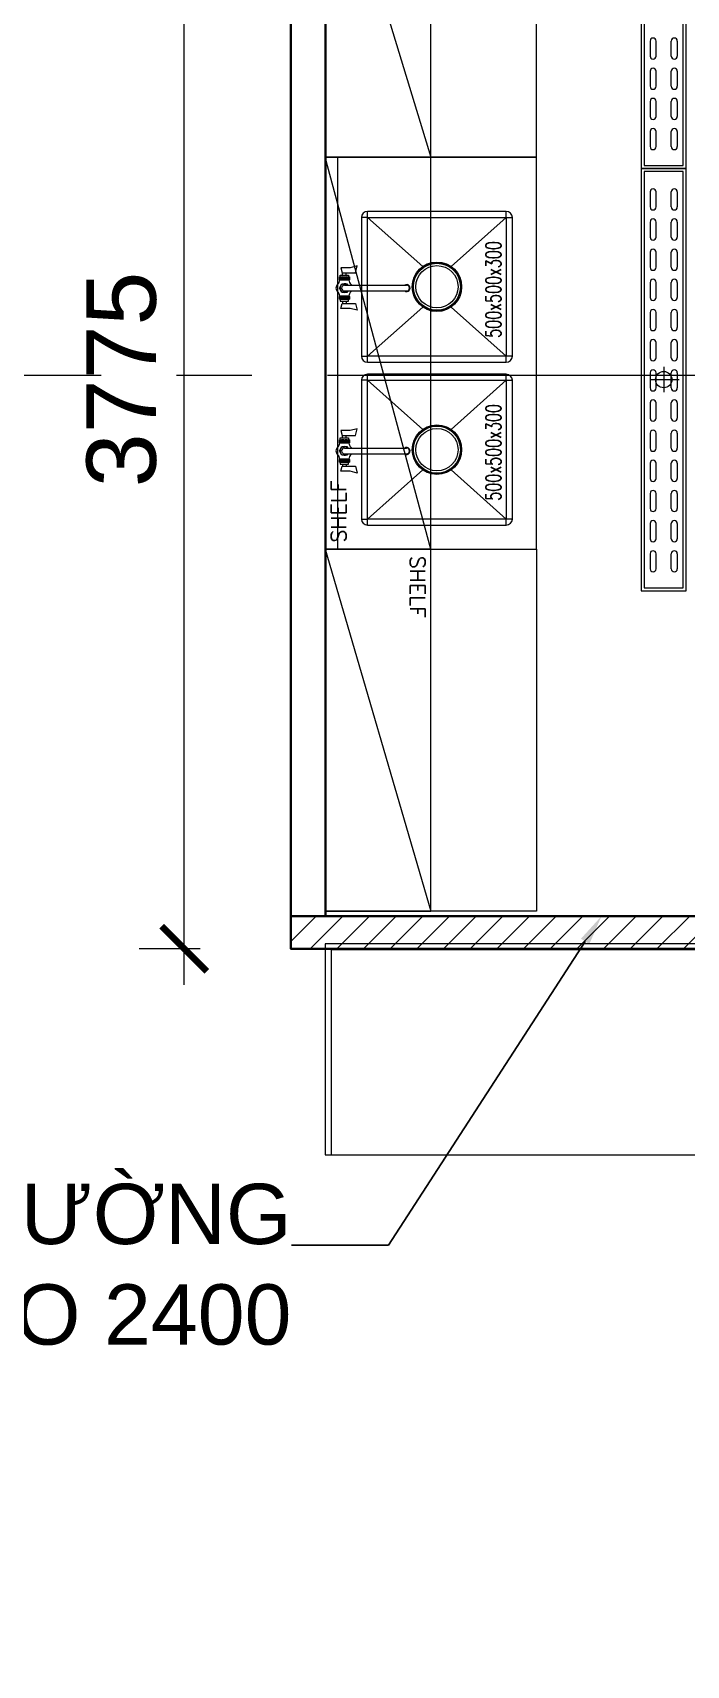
# Model space of a CAD drawing. Header units: millimetres. Extents: x 886808 to 1650903, y -1008069 to 230892.
# Drawn here: x 940213 to 942379, y -368177 to -362764 of the extents above; entities that cross this region are included whole.
import ezdxf
from ezdxf import colors
from ezdxf.entities.mleader import LeaderData, LeaderLine
from ezdxf.math import Vec2, Vec3

# ---------------------------------------------------------------- set-up
doc = ezdxf.new("R2010")
doc.units = ezdxf.units.MM
doc.linetypes.add('CENTER', pattern=[2, 1.25, -0.25, 0.25, -0.25])
doc.layers.get('0').update_dxf_attribs({"lineweight": 0})
for name, color, linetype, lineweight in [('01- NET TUONG- 242', 242, 'Continuous', 40), ('8l NET TO', 8, 'Continuous', 9), ('A_Dim', 8, 'Continuous', 5), ('HACTH', 8, 'Continuous', 0), ('hatch', 250, 'Continuous', 0), ('I-FURN', 252, 'Continuous', 5)]:
    doc.layers.add(name, color=color, linetype=linetype, lineweight=lineweight)
doc.layers.add('DS_Hatch', color=8, linetype='Continuous')
doc.styles.add('ADP_HC_vni_HC', font='')
doc.styles.add('MtXpl_simplex8_shx', font='simplex8.shx')
doc.styles.add('TIÊU ĐỀ', font='arial.ttf', dxfattribs={"height": 230})
doc.styles.add('{18b73a54-fa43-428c-adcb-c1c7bbdf2c84}', font='Simplex.shx')
doc.styles.get('ADP_HC_vni_HC').set_extended_font_data('VNI-Helve-Condense')
doc.dimstyles.new('1-100', dxfattribs={"dimtxt": 230, "dimasz": 150, "dimexe": 150, "dimexo": 300, "dimgap": 90, "dimtad": 1, "dimdec": 0, "dimrnd": 5, "dimzin": 0, "dimtxsty": 'TIÊU ĐỀ', "dimblk": 'ARCHTICK', "dimcen": 100, "dimdle": 120, "dimclrd": 256, "dimclre": 256, "dimclrt": 2, "dimadec": 0, "dimazin": 0, "dimtfac": 1, "dimtdec": 0, "dimtix": 1, "dimtmove": 1, "dimatfit": 3, "dimldrblk": 'OPEN30', "dimfxl": 900, "dimtolj": 1, "dimtzin": 0, "dimlwd": 13, "dimlwe": 13, "dimarcsym": 1})

# ---------------------------------------------------------------- blocks, each defined once
blk = doc.blocks.new('TRUC KHU BEP')
at = {"layer": '8l NET TO', "color": 251, "linetype": 'CENTER', "ltscale": 1000, "true_color": 0x636466, "transparency": 33554636}
blk.add_line((-5729.4, 15600), (13215, 15600), dxfattribs=at)
blk = doc.blocks.new('BO TRI BEP')
at = {"layer": 'DS_Hatch', "transparency": 33554534}
h = blk.add_hatch(dxfattribs=at)
h.set_pattern_fill('ANSI31', color=256, scale=500)
h.set_pattern_definition([(45, (-934988.59, 379499.195), (-44.194174, 44.194174), [])])
h.paths.add_polyline_path([(6079.1, 13806.3), (9930.4, 13806.3), (9930.4, 13697.9), (6079.1, 13697.9)])
h.paths.add_polyline_path([(4269.5, 17522.7), (200.2, 17522.7), (200.2, 17622.7), (4269.5, 17622.7)])
h.paths.add_polyline_path([(4780, 27100), (200.2, 27100), (200.2, 27200), (4780, 27200)])
h.paths.add_polyline_path([(4070.1, 27200), (4170.1, 27200), (4170.1, 27776), (4070.1, 27776)])
h.paths.add_polyline_path([(200.2, 29477), (4070.1, 29477.5), (4070.1, 29377.5), (200.2, 29377)])
h.paths.add_polyline_path([(4070.1, 30277), (4170.1, 30277), (4170.2, 28778), (4070.1, 28778)])
h.paths.add_polyline_path([(4170.2, 31277), (4170.2, 36900), (4070.2, 36900), (4070.2, 31277)])
at = {"layer": '01- NET TUONG- 242', "transparency": 33554636, "elevation": 0}
blk.add_lwpolyline([(6079.1, 13806.3), (6194.1, 13806.3), (6194.1, 17472.8), (6079.1, 17472.8)], close=True, dxfattribs=at)
at = {"layer": '01- NET TUONG- 242', "transparency": 33554636}
blk.add_lwpolyline([(6079.1, 13806.3), (9930.4, 13806.3), (9930.4, 13697.9), (6079.1, 13697.9)], close=True, dxfattribs=at)
blk = doc.blocks.new('A$C26DD556D')
at = {"layer": 'hatch', "transparency": 33554636}
for p, q in [((9119.8, 8371.2, 0), (9119.8, 6971.2, 0)), ((9129.8, 8361.2, 0), (9129.8, 6981.2, 0)), ((9259.8, 6981.2, 0), (9259.8, 8361.2, 0)), ((9269.8, 6971.2, 0), (9269.8, 8371.2, 0)), ((8073.2, 8159.1), (8073.2, 7009)), ((8073.2, 8159.1), (8073.2, 7009)), ((8073.2, 8159.1), (8423.2, 7009)), ((8423.2, 7009), (8423.2, 8159.1)), ((8773.2, 7009), (8773.2, 8159.1)), ((9149.8, 7393.7, 0), (9149.8, 7343.7, 0)), ((9169.8, 7343.7, 0), (9169.8, 7393.7, 0)), ((9219.8, 7343.7, 0), (9219.8, 7393.7, 0)), ((9239.8, 7393.7, 0), (9239.8, 7343.7, 0)), ((9149.8, 7293.7, 0), (9149.8, 7243.7, 0)), ((9169.8, 7243.7, 0), (9169.8, 7293.7, 0)), ((9219.8, 7243.7, 0), (9219.8, 7293.7, 0)), ((9239.8, 7293.7, 0), (9239.8, 7243.7, 0)), ((9149.8, 7193.7, 0), (9149.8, 7143.7, 0)), ((9169.8, 7143.7, 0), (9169.8, 7193.7, 0)), ((9219.8, 7143.7, 0), (9219.8, 7193.7, 0)), ((9239.8, 7193.7, 0), (9239.8, 7143.7, 0)), ((9149.8, 7093.7, 0), (9149.8, 7043.7, 0)), ((9169.8, 7043.7, 0), (9169.8, 7093.7, 0)), ((9219.8, 7043.7, 0), (9219.8, 7093.7, 0)), ((9239.8, 7093.7, 0), (9239.8, 7043.7, 0)), ((8073.2, 7009), (8773.2, 7009)), ((8073.2, 7009), (8423.2, 7009)), ((8423.2, 7009), (8073.2, 7009)), ((8073.2, 7009), (8073.2, 5709)), ((8423.2, 5709), (8073.2, 7009)), ((8113.2, 7009), (8073.2, 7009)), ((8073.2, 7009), (8073.2, 5709)), ((8773.2, 7009), (8113.2, 7009)), ((8113.2, 7009), (8113.2, 5709)), ((8423.2, 5709), (8423.2, 7009)), ((8773.2, 5709), (8773.2, 7009)), ((9119.8, 6971.2, 0), (9269.8, 6971.2, 0)), ((9269.8, 6971.2, 0), (9119.8, 6971.2, 0)), ((9119.8, 6971.2, 0), (9119.8, 5571.2, 0)), ((9129.8, 6981.2, 0), (9259.8, 6981.2, 0)), ((9259.8, 6961.2, 0), (9129.8, 6961.2, 0)), ((9129.8, 6961.2, 0), (9129.8, 5581.2, 0)), ((9259.8, 5581.2, 0), (9259.8, 6961.2, 0)), ((9269.8, 5571.2, 0), (9269.8, 6971.2, 0)), ((9149.8, 6893.7, 0), (9149.8, 6843.7, 0)), ((9169.8, 6843.7, 0), (9169.8, 6893.7, 0)), ((9219.8, 6843.7, 0), (9219.8, 6893.7, 0)), ((9239.8, 6893.7, 0), (9239.8, 6843.7, 0)), ((8673.2, 6829), (8213.2, 6829)), ((8213.2, 6809), (8213.2, 6827.8)), ((8673.2, 6809), (8673.2, 6827.8)), ((8193.2, 6809), (8193.2, 6349)), ((8213.2, 6809), (8194.4, 6809)), ((8213.2, 6349), (8213.2, 6809)), ((8213.2, 6809), (8673.2, 6809)), ((8396.3, 6646.2), (8213.2, 6809)), ((8490.1, 6646.2), (8673.2, 6809)), ((8673.2, 6809), (8673.2, 6349)), ((8673.2, 6809), (8692, 6809)), ((8693.2, 6349), (8693.2, 6809)), ((9149.8, 6793.7, 0), (9149.8, 6743.7, 0)), ((9169.8, 6743.7, 0), (9169.8, 6793.7, 0)), ((9219.8, 6743.7, 0), (9219.8, 6793.7, 0)), ((9239.8, 6793.7, 0), (9239.8, 6743.7, 0)), ((9149.8, 6693.7, 0), (9149.8, 6643.7, 0)), ((9169.8, 6643.7, 0), (9169.8, 6693.7, 0)), ((9219.8, 6643.7, 0), (9219.8, 6693.7, 0)), ((9239.8, 6693.7, 0), (9239.8, 6643.7, 0)), ((8119.9, 6611.6), (8119.9, 6603.1)), ((8119.9, 6611.6), (8153, 6611.6)), ((8119.9, 6611.5), (8153, 6611.5)), ((8119.9, 6601.6), (8119.9, 6611.5)), ((8119.9, 6611.5), (8153, 6611.5)), ((8119.9, 6601.6), (8119.9, 6611.5)), ((8119.9, 6611.5), (8119.9, 6603)), ((8119.9, 6611.5), (8153, 6611.5)), ((8119.9, 6609.5), (8153, 6609.5)), ((8119.9, 6605), (8153, 6605)), ((8122.5, 6618), (8150.4, 6618)), ((8122.5, 6611.5), (8122.5, 6618)), ((8124.5, 6603.1), (8124.5, 6611.6)), ((8124.5, 6603), (8124.5, 6611.5)), ((8156.2, 6642), (8125, 6642)), ((8125, 6642), (8128.7, 6625.6)), ((8128.7, 6625.6), (8173.4, 6625.6)), ((8130.6, 6618), (8130.6, 6625.6)), ((8136.5, 6603.1), (8136.5, 6611.6)), ((8136.5, 6603), (8136.5, 6611.5)), ((8142.3, 6618), (8142.3, 6625.6)), ((8148.5, 6603.1), (8148.5, 6611.6)), ((8148.5, 6603), (8148.5, 6611.5)), ((8150.4, 6618), (8150.4, 6611.5)), ((8153, 6603.1), (8153, 6611.6)), ((8153, 6611.5), (8153, 6601.6)), ((8153, 6611.5), (8153, 6601.6)), ((8153, 6603), (8153, 6611.5)), ((8179.4, 6648), (8156.2, 6642)), ((8173.4, 6625.6), (8179.4, 6648)), ((8153, 6603.1), (8119.9, 6603.1)), ((8153, 6603.1), (8119.9, 6603.1)), ((8119.9, 6603.1), (8153, 6603.1)), ((8119.9, 6603), (8153, 6603)), ((8153, 6601.6), (8119.9, 6601.6)), ((8153, 6601.6), (8119.9, 6601.6)), ((8153, 6601.6), (8119.9, 6601.6)), ((8153, 6601.6), (8119.9, 6601.6)), ((8121.6, 6601.6), (8151.9, 6601.6)), ((8150.4, 6601.6), (8122.6, 6601.6)), ((8150.4, 6601.6), (8122.6, 6601.6)), ((8136.5, 6584.2), (8342.9, 6584.2)), ((8136.5, 6565.2), (8342.9, 6565.2)), ((9149.8, 6593.7, 0), (9149.8, 6543.7, 0)), ((9169.8, 6543.7, 0), (9169.8, 6593.7, 0)), ((9219.8, 6543.7, 0), (9219.8, 6593.7, 0)), ((9239.8, 6593.7, 0), (9239.8, 6543.7, 0)), ((8153, 6547.8), (8119.9, 6547.8)), ((8153, 6547.8), (8119.9, 6547.8)), ((8119.9, 6547.8), (8119.9, 6537.8)), ((8153, 6546.3), (8119.9, 6546.3)), ((8153, 6546.3), (8119.9, 6546.3)), ((8119.9, 6537.8), (8119.9, 6546.3)), ((8119.9, 6546.3), (8153, 6546.3)), ((8119.9, 6537.8), (8119.9, 6546.3)), ((8119.9, 6546.3), (8153, 6546.3)), ((8119.9, 6544.3), (8153, 6544.3)), ((8119.9, 6539.8), (8153, 6539.8)), ((8119.9, 6537.8), (8153, 6537.8)), ((8119.9, 6537.8), (8153, 6537.8)), ((8119.9, 6537.8), (8153, 6537.8)), ((8122.5, 6537.8), (8122.5, 6531.4)), ((8122.5, 6531.4), (8150.4, 6531.4)), ((8150.4, 6547.8), (8122.6, 6547.8)), ((8124.5, 6546.3), (8124.5, 6537.8)), ((8124.5, 6546.3), (8124.5, 6537.8)), ((8125, 6507.3), (8128.7, 6523.8)), ((8156.2, 6507.3), (8125, 6507.3)), ((8128.7, 6523.8), (8173.4, 6523.8)), ((8130.6, 6531.4), (8130.6, 6523.8)), ((8136.5, 6546.3), (8136.5, 6537.8)), ((8136.5, 6546.3), (8136.5, 6537.8)), ((8142.3, 6531.4), (8142.3, 6523.8)), ((8148.5, 6546.3), (8148.5, 6537.8)), ((8148.5, 6546.3), (8148.5, 6537.8)), ((8150.4, 6531.4), (8150.4, 6537.8)), ((8153, 6537.8), (8153, 6547.8)), ((8153, 6546.3), (8153, 6537.8)), ((8153, 6546.3), (8153, 6537.8)), ((8179.4, 6501.4), (8156.2, 6507.3)), ((8173.4, 6523.8), (8179.4, 6501.4)), ((8213.2, 6349), (8396.3, 6511.7)), ((8490.1, 6511.7), (8673.2, 6349)), ((9149.8, 6493.7, 0), (9149.8, 6443.7, 0)), ((9169.8, 6443.7, 0), (9169.8, 6493.7, 0)), ((9219.8, 6443.7, 0), (9219.8, 6493.7, 0)), ((9239.8, 6493.7, 0), (9239.8, 6443.7, 0)), ((9149.8, 6393.7, 0), (9149.8, 6343.7, 0)), ((9169.8, 6343.7, 0), (9169.8, 6393.7, 0)), ((9219.8, 6343.7, 0), (9219.8, 6393.7, 0)), ((9239.8, 6393.7, 0), (9239.8, 6343.7, 0)), ((8194.4, 6349), (8213.2, 6349)), ((8213.2, 6330.2), (8213.2, 6349)), ((8673.2, 6349), (8213.2, 6349)), ((8673.2, 6330.2), (8673.2, 6349)), ((8692, 6349), (8673.2, 6349)), ((8213.2, 6329), (8673.2, 6329)), ((8673.2, 6288.9), (8213.2, 6288.9)), ((8213.2, 6268.9), (8213.2, 6287.7)), ((8673.2, 6268.9), (8673.2, 6287.7)), ((9149.8, 6293.7, 0), (9149.8, 6243.7, 0)), ((9169.8, 6243.7, 0), (9169.8, 6293.7, 0)), ((9194.8, 6313, 0), (9194.8, 6229.5, 0)), ((9219.8, 6243.7, 0), (9219.8, 6293.7, 0)), ((9239.8, 6293.7, 0), (9239.8, 6243.7, 0)), ((8193.2, 6268.9), (8193.2, 5808.9)), ((8213.2, 6268.9), (8194.4, 6268.9)), ((8213.2, 5808.9), (8213.2, 6268.9)), ((8213.2, 6268.9), (8673.2, 6268.9)), ((8396.3, 6106.2), (8213.2, 6268.9)), ((8490.1, 6106.2), (8673.2, 6268.9)), ((8673.2, 6268.9), (8673.2, 5808.9)), ((8673.2, 6268.9), (8692, 6268.9)), ((8693.2, 5808.9), (8693.2, 6268.9)), ((9153.1, 6271.2, 0), (9246.5, 6271.2, 0)), ((9149.8, 6193.7, 0), (9149.8, 6143.7, 0)), ((9169.8, 6143.7, 0), (9169.8, 6193.7, 0)), ((9219.8, 6143.7, 0), (9219.8, 6193.7, 0)), ((9239.8, 6193.7, 0), (9239.8, 6143.7, 0)), ((8119.9, 6071.5), (8153, 6071.5)), ((8119.9, 6061.5), (8119.9, 6071.5)), ((8119.9, 6071.5), (8153, 6071.5)), ((8119.9, 6061.5), (8119.9, 6071.5)), ((8119.9, 6071.5), (8119.9, 6063)), ((8119.9, 6071.5), (8153, 6071.5)), ((8119.9, 6071.5), (8119.9, 6063)), ((8119.9, 6071.5), (8153, 6071.5)), ((8119.9, 6069.5), (8153, 6069.5)), ((8119.9, 6065), (8153, 6065)), ((8153, 6063), (8119.9, 6063)), ((8153, 6063), (8119.9, 6063)), ((8119.9, 6063), (8153, 6063)), ((8119.9, 6063), (8153, 6063)), ((8122.5, 6077.9), (8150.4, 6077.9)), ((8122.5, 6071.5), (8122.5, 6077.9)), ((8124.5, 6063), (8124.5, 6071.5)), ((8124.5, 6063), (8124.5, 6071.5)), ((8156.2, 6102), (8125, 6102)), ((8125, 6102), (8128.7, 6085.5)), ((8128.7, 6085.5), (8173.4, 6085.5)), ((8130.6, 6077.9), (8130.6, 6085.5)), ((8136.5, 6063), (8136.5, 6071.5)), ((8136.5, 6063), (8136.5, 6071.5)), ((8142.3, 6077.9), (8142.3, 6085.5)), ((8148.5, 6063), (8148.5, 6071.5)), ((8148.5, 6063), (8148.5, 6071.5)), ((8150.4, 6077.9), (8150.4, 6071.5)), ((8153, 6071.5), (8153, 6061.5)), ((8153, 6071.5), (8153, 6061.5)), ((8153, 6063), (8153, 6071.5)), ((8153, 6063), (8153, 6071.5)), ((8179.4, 6107.9), (8156.2, 6102)), ((8173.4, 6085.5), (8179.4, 6107.9)), ((9149.8, 6093.7, 0), (9149.8, 6043.7, 0)), ((9169.8, 6043.7, 0), (9169.8, 6093.7, 0)), ((9219.8, 6043.7, 0), (9219.8, 6093.7, 0)), ((9239.8, 6093.7, 0), (9239.8, 6043.7, 0)), ((8153, 6061.5), (8119.9, 6061.5)), ((8153, 6061.5), (8119.9, 6061.5)), ((8153, 6061.5), (8119.9, 6061.5)), ((8153, 6061.5), (8119.9, 6061.5)), ((8121.6, 6061.5), (8151.9, 6061.5)), ((8150.4, 6061.5), (8122.6, 6061.5)), ((8150.4, 6061.5), (8122.6, 6061.5)), ((8136.5, 6044.1), (8342.9, 6044.1)), ((8136.5, 6025.1), (8342.9, 6025.1)), ((8153, 6007.7), (8119.9, 6007.7)), ((8153, 6007.7), (8119.9, 6007.7)), ((8119.9, 6007.7), (8119.9, 5997.8)), ((8119.9, 5997.8), (8119.9, 6006.3)), ((8119.9, 6006.3), (8153, 6006.3)), ((8153, 6006.2), (8119.9, 6006.2)), ((8153, 6006.2), (8119.9, 6006.2)), ((8119.9, 5997.7), (8119.9, 6006.2)), ((8119.9, 6006.2), (8153, 6006.2)), ((8119.9, 6004.3), (8153, 6004.3)), ((8119.9, 5999.8), (8153, 5999.8)), ((8119.9, 5997.8), (8153, 5997.8)), ((8119.9, 5997.8), (8153, 5997.8)), ((8119.9, 5997.7), (8153, 5997.7)), ((8122.5, 5997.8), (8122.5, 5991.3)), ((8122.5, 5991.3), (8150.4, 5991.3)), ((8150.4, 6007.7), (8122.6, 6007.7)), ((8124.5, 6006.3), (8124.5, 5997.8)), ((8124.5, 6006.2), (8124.5, 5997.7)), ((8125, 5967.3), (8128.7, 5983.7)), ((8156.2, 5967.3), (8125, 5967.3)), ((8128.7, 5983.7), (8173.4, 5983.7)), ((8130.6, 5991.3), (8130.6, 5983.7)), ((8136.5, 6006.3), (8136.5, 5997.8)), ((8136.5, 6006.2), (8136.5, 5997.7)), ((8142.3, 5991.3), (8142.3, 5983.7)), ((8148.5, 6006.3), (8148.5, 5997.8)), ((8148.5, 6006.2), (8148.5, 5997.7)), ((8150.4, 5991.3), (8150.4, 5997.8)), ((8153, 5997.8), (8153, 6007.7)), ((8153, 6006.3), (8153, 5997.8)), ((8153, 6006.2), (8153, 5997.7)), ((8179.4, 5961.3), (8156.2, 5967.3)), ((8173.4, 5983.7), (8179.4, 5961.3)), ((8213.2, 5808.9), (8396.3, 5971.6)), ((8490.1, 5971.6), (8673.2, 5808.9)), ((9149.8, 5993.7, 0), (9149.8, 5943.7, 0)), ((9169.8, 5943.7, 0), (9169.8, 5993.7, 0)), ((9219.8, 5943.7, 0), (9219.8, 5993.7, 0)), ((9239.8, 5993.7, 0), (9239.8, 5943.7, 0)), ((9149.8, 5893.7, 0), (9149.8, 5843.7, 0)), ((9169.8, 5843.7, 0), (9169.8, 5893.7, 0)), ((9219.8, 5843.7, 0), (9219.8, 5893.7, 0)), ((9239.8, 5893.7, 0), (9239.8, 5843.7, 0)), ((8194.4, 5808.9), (8213.2, 5808.9)), ((8213.2, 5790.1), (8213.2, 5808.9)), ((8673.2, 5808.9), (8213.2, 5808.9)), ((8673.2, 5790.1), (8673.2, 5808.9)), ((8692, 5808.9), (8673.2, 5808.9)), ((9149.8, 5793.7, 0), (9149.8, 5743.7, 0)), ((9169.8, 5743.7, 0), (9169.8, 5793.7, 0)), ((9219.8, 5743.7, 0), (9219.8, 5793.7, 0)), ((9239.8, 5793.7, 0), (9239.8, 5743.7, 0)), ((8213.2, 5788.9), (8673.2, 5788.9)), ((8073.2, 4509), (8073.2, 5709)), ((8073.2, 5709), (8773.2, 5709)), ((8073.2, 5709), (8073.2, 4509)), ((8423.2, 5709), (8073.2, 5709)), ((8073.2, 5709), (8423.2, 4509)), ((8073.2, 5709), (8423.2, 5709)), ((8073.2, 5709), (8773.2, 5709)), ((8423.2, 4509), (8423.2, 5709)), ((8773.2, 5709), (8773.2, 4509)), ((9149.8, 5693.7, 0), (9149.8, 5643.7, 0)), ((9169.8, 5643.7, 0), (9169.8, 5693.7, 0)), ((9219.8, 5643.7, 0), (9219.8, 5693.7, 0)), ((9239.8, 5693.7, 0), (9239.8, 5643.7, 0)), ((9129.8, 5581.2, 0), (9259.8, 5581.2, 0)), ((9119.8, 5571.2, 0), (9269.8, 5571.2, 0)), ((8773.2, 4509), (8073.2, 4509)), ((8073.2, 4509), (8423.2, 4509))]:
    blk.add_line(p, q, dxfattribs=at)
at = {"layer": 'hatch', "transparency": 33554636, "extrusion": (0, 0, -1)}
for p, q in [((9572.9, 4400.5), (8073.2, 4400.5)), ((8073.2, 4400.5), (8073.2, 3700.5)), ((9552.9, 4380.5), (8093.2, 4380.5)), ((8093.2, 4380.5), (8093.2, 3700.5)), ((8073.2, 3700.5), (9572.9, 3700.5)), ((8093.2, 3700.5), (9552.9, 3700.5))]:
    blk.add_line(p, q, dxfattribs=at)
at = {"layer": 'hatch', "transparency": 33554636}
for points in [[(8147.5, 6565.2), (8144.7, 6560.4), (8128.2, 6560.4), (8120, 6574.7), (8128.2, 6589), (8144.7, 6589), (8147.5, 6584.2)], [(8147.5, 6025.1), (8144.7, 6020.3), (8128.2, 6020.3), (8120, 6034.6), (8128.2, 6048.9), (8144.7, 6048.9), (8147.5, 6044.1)]]:
    blk.add_lwpolyline(points, dxfattribs=at)
for centre, radius in [((8443.2, 6579), 82), ((8443.2, 6579), 78.8), ((8443.2, 6579), 78), ((8443.2, 6579), 70), ((9194.8, 6271.2, 0), 27), ((8443.2, 6038.9), 82), ((8443.2, 6038.9), 78.8), ((8443.2, 6038.9), 78), ((8443.2, 6038.9), 70)]:
    blk.add_circle(centre, radius, dxfattribs=at)
for centre, radius, start, end in [((9159.8, 7393.7, 0), 10, 0, 180), ((9229.8, 7393.7, 0), 10, 0, 180), ((9159.8, 7343.7, 0), 10, 180, 0), ((9229.8, 7343.7, 0), 10, 180, 0), ((9159.8, 7293.7, 0), 10, 0, 180), ((9229.8, 7293.7, 0), 10, 0, 180), ((9159.8, 7243.7, 0), 10, 180, 0), ((9159.8, 7193.7, 0), 10, 0, 180), ((9229.8, 7243.7, 0), 10, 180, 0), ((9229.8, 7193.7, 0), 10, 0, 180), ((9159.8, 7143.7, 0), 10, 180, 0), ((9159.8, 7093.7, 0), 10, 0, 180), ((9229.8, 7143.7, 0), 10, 180, 0), ((9229.8, 7093.7, 0), 10, 0, 180), ((9159.8, 7043.7, 0), 10, 180, 0), ((9229.8, 7043.7, 0), 10, 180, 0), ((9159.8, 6893.7, 0), 10, 0, 180), ((9229.8, 6893.7, 0), 10, 0, 180), ((8213.2, 6809), 20, 90, 180), ((8673.2, 6809), 20, 0, 90), ((9159.8, 6843.7, 0), 10, 180, 0), ((9229.8, 6843.7, 0), 10, 180, 0), ((9159.8, 6793.7, 0), 10, 0, 180), ((9229.8, 6793.7, 0), 10, 0, 180), ((9159.8, 6743.7, 0), 10, 180, 0), ((9229.8, 6743.7, 0), 10, 180, 0), ((9159.8, 6693.7, 0), 10, 0, 180), ((9229.8, 6693.7, 0), 10, 0, 180), ((8115.7, 6591.1), 20.4, 64.623, 78.1955), ((8115.7, 6591.1), 20.4, 64.623, 78.1955), ((8115.7, 6623.5), 20.4, 281.8045, 295.377), ((8115.7, 6623.5), 20.4, 281.8045, 295.377), ((8130.5, 6601.6), 10, 53.1301, 126.8699), ((8130.5, 6601.5), 10, 53.1301, 126.8699), ((8130.5, 6613.1), 10, 233.1301, 306.8699), ((8130.5, 6613), 10, 233.1301, 306.8699), ((8142.5, 6601.6), 10, 53.1301, 126.8699), ((8142.5, 6601.5), 10, 53.1301, 126.8699), ((8142.5, 6613.1), 10, 233.1301, 306.8699), ((8142.5, 6613), 10, 233.1301, 306.8699), ((8157.2, 6591.1), 20.4, 101.8045, 115.377), ((8157.2, 6591.1), 20.4, 101.8045, 115.377), ((8157.2, 6623.5), 20.4, 244.623, 258.1955), ((8157.2, 6623.5), 20.4, 244.623, 258.1955), ((9159.8, 6643.7, 0), 10, 180, 0), ((9229.8, 6643.7, 0), 10, 180, 0), ((8124.3, 6574.7), 15.6, 130.3103, 229.6897), ((8098, 6603.9), 23.7, 313.1378, 354.3822), ((8098, 6545.5), 23.7, 5.6178, 46.8622), ((8136.5, 6574.7), 14.3, 41.6691, 318.3309), ((8136.5, 6574.7), 9.5, 90, 270), ((8175, 6603.9), 23.7, 185.6178, 226.8622), ((8175, 6545.5), 23.7, 133.1378, 174.3822), ((8148.6, 6574.7), 15.6, 37.4679, 49.6897), ((8148.6, 6574.7), 15.6, 310.3103, 322.5321), ((8342.9, 6574.7), 11.5, 235.6988, 124.3012), ((8342.9, 6574.7), 9.5, 270, 90), ((9159.8, 6593.7, 0), 10, 0, 180), ((9229.8, 6593.7, 0), 10, 0, 180), ((8115.7, 6525.9), 20.4, 64.623, 78.1955), ((8115.7, 6525.8), 20.4, 64.623, 78.1955), ((8115.7, 6558.3), 20.4, 281.8045, 295.377), ((8115.7, 6558.2), 20.4, 281.8045, 295.377), ((8130.5, 6536.3), 10, 53.1301, 126.8699), ((8130.5, 6536.3), 10, 53.1301, 126.8699), ((8130.5, 6547.8), 10, 233.1301, 306.8699), ((8130.5, 6547.8), 10, 233.1301, 306.8699), ((8142.5, 6536.3), 10, 53.1301, 126.8699), ((8142.5, 6536.3), 10, 53.1301, 126.8699), ((8142.5, 6547.8), 10, 233.1301, 306.8699), ((8142.5, 6547.8), 10, 233.1301, 306.8699), ((8157.2, 6525.9), 20.4, 101.8045, 115.377), ((8157.2, 6525.8), 20.4, 101.8045, 115.377), ((8157.2, 6558.3), 20.4, 244.623, 258.1955), ((8157.2, 6558.2), 20.4, 244.623, 258.1955), ((9159.8, 6543.7, 0), 10, 180, 0), ((9159.8, 6493.7, 0), 10, 0, 180), ((9229.8, 6543.7, 0), 10, 180, 0), ((9229.8, 6493.7, 0), 10, 0, 180), ((9159.8, 6443.7, 0), 10, 180, 0), ((9229.8, 6443.7, 0), 10, 180, 0), ((9159.8, 6393.7, 0), 10, 0, 180), ((9229.8, 6393.7, 0), 10, 0, 180), ((8213.2, 6349), 20, 180, 270), ((8673.2, 6349), 20, 270, 0), ((9159.8, 6343.7, 0), 10, 180, 0), ((9229.8, 6343.7, 0), 10, 180, 0), ((8213.2, 6268.9), 20, 90, 180), ((8673.2, 6268.9), 20, 0, 90), ((9159.8, 6293.7, 0), 10, 0, 180), ((9229.8, 6293.7, 0), 10, 0, 180), ((9159.8, 6243.7, 0), 10, 180, 0), ((9229.8, 6243.7, 0), 10, 180, 0), ((9159.8, 6193.7, 0), 10, 0, 180), ((9229.8, 6193.7, 0), 10, 0, 180), ((9159.8, 6143.7, 0), 10, 180, 0), ((9229.8, 6143.7, 0), 10, 180, 0), ((8115.7, 6051.1), 20.4, 64.623, 78.1955), ((8115.7, 6051), 20.4, 64.623, 78.1955), ((8115.7, 6083.4), 20.4, 281.8045, 295.377), ((8115.7, 6083.5), 20.4, 281.8045, 295.377), ((8130.5, 6061.5), 10, 53.1301, 126.8699), ((8130.5, 6061.5), 10, 53.1301, 126.8699), ((8130.5, 6073), 10, 233.1301, 306.8699), ((8130.5, 6073), 10, 233.1301, 306.8699), ((8142.5, 6061.5), 10, 53.1301, 126.8699), ((8142.5, 6061.5), 10, 53.1301, 126.8699), ((8142.5, 6073), 10, 233.1301, 306.8699), ((8142.5, 6073), 10, 233.1301, 306.8699), ((8157.2, 6051.1), 20.4, 101.8045, 115.377), ((8157.2, 6051), 20.4, 101.8045, 115.377), ((8157.2, 6083.4), 20.4, 244.623, 258.1955), ((8157.2, 6083.5), 20.4, 244.623, 258.1955), ((9159.8, 6093.7, 0), 10, 0, 180), ((9229.8, 6093.7, 0), 10, 0, 180), ((8124.3, 6034.6), 15.6, 130.3103, 229.6897), ((8098, 6063.8), 23.7, 313.1378, 354.3822), ((8098, 6005.4), 23.7, 5.6178, 46.8622), ((8136.5, 6034.6), 14.3, 41.6691, 318.3309), ((8136.5, 6034.6), 9.5, 90, 270), ((8175, 6063.8), 23.7, 185.6178, 226.8622), ((8175, 6005.4), 23.7, 133.1378, 174.3822), ((8148.6, 6034.6), 15.6, 37.4679, 49.6897), ((8148.6, 6034.6), 15.6, 310.3103, 322.5321), ((8342.9, 6034.6), 11.5, 235.6988, 124.3012), ((8342.9, 6034.6), 9.5, 270, 90), ((9159.8, 6043.7, 0), 10, 180, 0), ((9229.8, 6043.7, 0), 10, 180, 0), ((8115.7, 5985.8), 20.4, 64.623, 78.1955), ((8115.7, 5985.8), 20.4, 64.623, 78.1955), ((8115.7, 6018.2), 20.4, 281.8045, 295.377), ((8115.7, 6018.2), 20.4, 281.8045, 295.377), ((8130.5, 5996.3), 10, 53.1301, 126.8699), ((8130.5, 5996.2), 10, 53.1301, 126.8699), ((8130.5, 6007.8), 10, 233.1301, 306.8699), ((8130.5, 6007.7), 10, 233.1301, 306.8699), ((8142.5, 5996.3), 10, 53.1301, 126.8699), ((8142.5, 5996.2), 10, 53.1301, 126.8699), ((8142.5, 6007.8), 10, 233.1301, 306.8699), ((8142.5, 6007.7), 10, 233.1301, 306.8699), ((8157.2, 5985.8), 20.4, 101.8045, 115.377), ((8157.2, 5985.8), 20.4, 101.8045, 115.377), ((8157.2, 6018.2), 20.4, 244.623, 258.1955), ((8157.2, 6018.2), 20.4, 244.623, 258.1955), ((9159.8, 5993.7, 0), 10, 0, 180), ((9229.8, 5993.7, 0), 10, 0, 180), ((9159.8, 5943.7, 0), 10, 180, 0), ((9159.8, 5893.7, 0), 10, 0, 180), ((9229.8, 5943.7, 0), 10, 180, 0), ((9229.8, 5893.7, 0), 10, 0, 180), ((8213.2, 5808.9), 20, 180, 270), ((8673.2, 5808.9), 20, 270, 0), ((9159.8, 5843.7, 0), 10, 180, 0), ((9159.8, 5793.7, 0), 10, 0, 180), ((9229.8, 5843.7, 0), 10, 180, 0), ((9229.8, 5793.7, 0), 10, 0, 180), ((9159.8, 5743.7, 0), 10, 180, 0), ((9229.8, 5743.7, 0), 10, 180, 0), ((9159.8, 5693.7, 0), 10, 0, 180), ((9229.8, 5693.7, 0), 10, 0, 180), ((9159.8, 5643.7, 0), 10, 180, 0), ((9229.8, 5643.7, 0), 10, 180, 0)]:
    blk.add_arc(centre, radius, start, end, dxfattribs=at)
at = {"layer": 'hatch', "transparency": 33554636, "style": 'MtXpl_simplex8_shx', "width": 0.7}
for p in [(8655.7, 6409.5), (8655.7, 5869.4)]:
    blk.add_text('500x500x300', height=50, rotation=90, dxfattribs=at).set_placement(p)
at = {"layer": 'hatch', "transparency": 33554636, "style": '{18b73a54-fa43-428c-adcb-c1c7bbdf2c84}'}
for rotation, p in [(90, (8142.3, 5730.8)), (270, (8354.1, 5687.2))]:
    blk.add_text('SHELF', height=50, rotation=rotation, dxfattribs=at).set_placement(p)
blk = doc.blocks.new('_ArchTick')
at = {"color": 0, "linetype": 'ByBlock', "const_width": 0.15}
blk.add_lwpolyline([(-0.5, -0.5), (0.5, 0.5)], dxfattribs=at)
blk = doc.blocks.new('*D1135')
at = {"layer": 'A_Dim', "lineweight": 13, "transparency": 16777216}
for p, q in [((939258.1, -362176.5), (939258.1, -370420)), ((945038.6, -370270), (939138.1, -370270)), ((944918.6, -370384), (944918.6, -370420))]:
    blk.add_line(p, q, dxfattribs=at)
at = {"layer": 'Defpoints', "color": 0, "transparency": 16777216}
for p in [(939258.1, -361876.5), (944918.6, -370084), (939258.1, -370270)]:
    blk.add_point(p, dxfattribs=at)
at = {"layer": 'A_Dim', "lineweight": 13, "transparency": 16777216, "xscale": 150, "yscale": 150, "zscale": 150, "rotation": 180}
blk.add_blockref('_ArchTick', (939258.1, -370270), dxfattribs=at)
at = {"layer": 'A_Dim', "lineweight": 13, "transparency": 16777216, "xscale": 150, "yscale": 150, "zscale": 150}
blk.add_blockref('_ArchTick', (944918.6, -370270), dxfattribs=at)
at = {"layer": 'A_Dim', "color": 2, "transparency": 16777216, "insert": (942088.3, -370062.6), "char_height": 230, "attachment_point": 5, "style": 'TIÊU ĐỀ'}
blk.add_mtext('\\A1;5660', dxfattribs=at)
blk = doc.blocks.new('_Open30')
at = {"color": 0, "linetype": 'ByBlock', "lineweight": -2}
for p, q in [((-1, 0.268), (0, 0)), ((0, 0), (-1, -0.268)), ((0, 0), (-1, 0))]:
    blk.add_line(p, q, dxfattribs=at)
blk = doc.blocks.new('*D1137')
at = {"layer": 'A_Dim', "lineweight": 13, "transparency": 16777216}
for p, q in [((940715, -365921.3), (940715, -361906.4)), ((940767.7, -362026.4), (940565, -362026.4)), ((940767.7, -365801.3), (940565, -365801.3))]:
    blk.add_line(p, q, dxfattribs=at)
at = {"layer": 'Defpoints', "color": 0, "transparency": 16777216}
for p in [(940715, -362026.4), (941067.7, -362026.4, 0), (941067.7, -365801.3)]:
    blk.add_point(p, dxfattribs=at)
at = {"layer": 'A_Dim', "lineweight": 13, "transparency": 16777216, "xscale": 150, "yscale": 150, "zscale": 150}
for p, rotation in [((940715, -362026.4), 90), ((940715, -365801.3), 270)]:
    blk.add_blockref('_ArchTick', p, dxfattribs=dict(at, rotation=rotation))
at = {"layer": 'A_Dim', "color": 2, "transparency": 16777216, "insert": (940507.5, -363913.8), "char_height": 230, "attachment_point": 5, "rotation": 90, "style": 'TIÊU ĐỀ'}
blk.add_mtext('\\A1;3775', dxfattribs=at)

msp = doc.modelspace()

# ---------------------------------------------------------------- linework, layer by layer
at = {"layer": '8l NET TO', "color": 251, "linetype": 'CENTER', "ltscale": 1000, "true_color": 0x636466, "transparency": 33554636}
msp.add_line((941785.5, -363899.2), (971474.1, -363899.2), dxfattribs=at)

# ---------------------------------------------------------------- block references
at = {"transparency": 33554636}
msp.add_blockref('TRUC KHU BEP', (934918.6, -379499.2), dxfattribs=at)
at = {"layer": 'HACTH', "color": 252, "lineweight": -2, "true_color": 0x939598, "transparency": 33554636}
msp.add_blockref('BO TRI BEP', (934988.6, -379499.2), dxfattribs=at)
at = {"layer": 'I-FURN', "transparency": 33554636}
msp.add_blockref('A$C26DD556D', (933109.1, -370185.5), dxfattribs=at)

# ---------------------------------------------------------------- dimensions: what is measured, and where the dimension line sits
at = {"layer": 'A_Dim'}
dim = msp.add_linear_dim(base=(939258.0939, -370270), p1=(944918.5826, -370084), p2=(939258.0939, -361876.4822), dimstyle='1-100', dxfattribs=at)
dim.commit()
dim.dimension.update_dxf_attribs({"geometry": '*D1135', "text_midpoint": (942088.3382, -370062.5682)})
dim = msp.add_linear_dim(base=(940715, -362026.4), p1=(941067.7, -365801.3), p2=(941067.7, -362026.4, 0), angle=90, dimstyle='1-100', dxfattribs=at)
dim.commit()
dim.dimension.update_dxf_attribs({"geometry": '*D1137', "text_midpoint": (940507.5, -363913.8)})

# ---------------------------------------------------------------- leaders
at = {"layer": 'HACTH', "color": 252, "lineweight": -2, "true_color": 0x939598, "transparency": 33554636}
ml = msp.add_multileader_mtext('Standard', dxfattribs=at)
ml.set_content('{\\fArial|b0|i0|c0|p34;\\C256;TƯỜNG\\P CAO 2400}', color=30, style='ADP_HC_vni_HC')
ml.set_leader_properties()
ml.build(insert=Vec2(0, 0))
ml.multileader.update_dxf_attribs({"text_left_attachment_type": 7, "text_right_attachment_type": 7, "text_top_attachment_type": 10, "text_bottom_attachment_type": 10, "dogleg_length": 0.36, "arrow_head_size": 100})
ctx = ml.context
ctx.base_point, ctx.char_height, ctx.arrow_head_size, ctx.landing_gap_size, ctx.plane_origin = Vec3(939701.4, -366783.9), 200, 100, 0, Vec3(932344.2, -370909.4)
ctx.left_attachment, ctx.right_attachment, ctx.text_align_type = 7, 7, 2
notes = []
notes.append((ctx, [(1, (1, 1, 0), (941391.5, -366783.9), (-1, 0), 321.2, [(0, [(942098, -365692.9)], 0, [])])]))
ctx.mtext.insert, ctx.mtext.alignment, ctx.mtext.flow_direction = Vec3(941070.3, -366580.5), 3, 5
for ctx, leaders in notes:
    for number, flags, end, landing, length, lines in leaders:
        leader = LeaderData()
        leader.index, (leader.has_last_leader_line, leader.has_dogleg_vector, leader.attachment_direction) = number, flags
        leader.last_leader_point, leader.dogleg_vector, leader.dogleg_length = Vec3(end), Vec3(landing), length
        for number, points, colour, breaks in lines:
            line = LeaderLine()
            line.index, line.vertices, line.color, line.breaks = number, Vec3.list(points), colors.encode_raw_color(colour), breaks
            leader.lines.append(line)
        ctx.leaders.append(leader)

doc.saveas('drawing.dxf')
